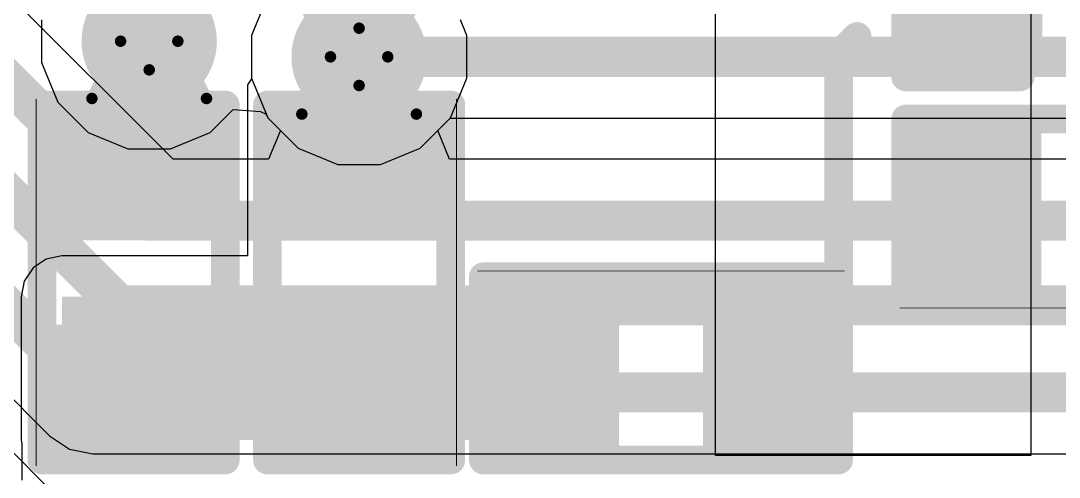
# Model space of a CAD drawing. Header units: inches. Extents: x -3 to 488, y -11 to 93.
# Drawn here: x 70.889 to 75.493, y 8.496 to 10.52 of the extents above; entities that cross this region are included whole.
import ezdxf

# ---------------------------------------------------------------- set-up
doc = ezdxf.new("R2010")
doc.units = ezdxf.units.IN
for name, color, linetype in [('Bottom Layer', 5, 'Continuous'), ('Drill Drawing', 1, 'Continuous'), ('Layer 1', 16, 'Continuous'), ('Layer 2', 76, 'Continuous'), ('Top Layer', 1, 'Continuous'), ('Top Overlay', 2, 'Continuous'), ('Top Paste', 8, 'Continuous'), ('Top Solder', 216, 'Continuous'), ('Via Holes', 16, 'Continuous')]:
    doc.layers.add(name, color=color, linetype=linetype)

msp = doc.modelspace()

# ---------------------------------------------------------------- hatches: boundary and pattern name
at = {"layer": 'Bottom Layer'}
h = msp.add_hatch(color=5, dxfattribs=at)
edge = h.paths.add_edge_path()
edge.add_arc((71.4585, 10.4298), 0.3, 0, 360)
h = msp.add_hatch(color=5, dxfattribs=at)
edge = h.paths.add_edge_path()
edge.add_arc((72.3892, 10.3605), 0.3, 0, 360)
at = {"layer": 'Layer 1'}
h = msp.add_hatch(color=16, dxfattribs=at)
edge = h.paths.add_edge_path()
edge.add_arc((71.4585, 10.4298), 0.3, 0, 360)
h = msp.add_hatch(color=16, dxfattribs=at)
edge = h.paths.add_edge_path()
edge.add_arc((72.3892, 10.3605), 0.3, 0, 360)
at = {"layer": 'Layer 2'}
h = msp.add_hatch(color=76, dxfattribs=at)
edge = h.paths.add_edge_path()
edge.add_arc((71.4585, 10.4298), 0.3, 0, 360)
h = msp.add_hatch(color=76, dxfattribs=at)
edge = h.paths.add_edge_path()
edge.add_arc((72.3892, 10.3605), 0.3, 0, 360)
at = {"layer": 'Top Layer'}
for points in [[(74.9013, 10.3605), (74.9013, 10.9955), (75.3585, 10.9955), (75.3585, 10.3605)], [(71.0717, 10.0584), (71.7067, 10.0584), (71.7067, 9.6012), (71.0717, 9.6012)], [(72.7067, 9.6012), (72.0717, 9.6012), (72.0717, 10.0584), (72.7067, 10.0584)], [(74.9013, 9.3605), (74.9013, 9.9955), (75.3585, 9.9955), (75.3585, 9.3605)], [(71.0717, 8.6614), (73.4862, 8.6614), (73.4862, 9.2964), (71.0717, 9.2964)], [(73.4862, 9.2964), (73.4862, 8.6614), (73.029, 8.6614), (73.029, 9.2964)], [(74.426, 9.2964), (74.426, 8.6614), (73.9688, 8.6614), (73.9688, 9.2964)], [(71.0717, 9.1186), (71.7067, 9.1186), (71.7067, 8.6614), (71.0717, 8.6614)], [(72.7067, 8.6614), (72.0717, 8.6614), (72.0717, 9.1186), (72.7067, 9.1186)]]:
    msp.add_hatch(color=1, dxfattribs=at).paths.add_polyline_path(points)
h = msp.add_hatch(color=1, dxfattribs=at)
edge = h.paths.add_edge_path()
edge.add_arc((71.4585, 10.4298), 0.3, 0, 360)
h = msp.add_hatch(color=1, dxfattribs=at)
edge = h.paths.add_edge_path()
edge.add_arc((72.3892, 10.3605), 0.3, 0, 360)
at = {"layer": 'Top Paste'}
for points in [[(74.9013, 10.3605), (74.9013, 10.9955), (75.3585, 10.9955), (75.3585, 10.3605)], [(71.0717, 10.0584), (71.7067, 10.0584), (71.7067, 9.6012), (71.0717, 9.6012)], [(72.7067, 9.6012), (72.0717, 9.6012), (72.0717, 10.0584), (72.7067, 10.0584)], [(74.9013, 9.3605), (74.9013, 9.9955), (75.3585, 9.9955), (75.3585, 9.3605)], [(73.4862, 9.2964), (73.4862, 8.6614), (73.029, 8.6614), (73.029, 9.2964)], [(74.426, 9.2964), (74.426, 8.6614), (73.9688, 8.6614), (73.9688, 9.2964)], [(71.0717, 9.1186), (71.7067, 9.1186), (71.7067, 8.6614), (71.0717, 8.6614)], [(72.7067, 8.6614), (72.0717, 8.6614), (72.0717, 9.1186), (72.7067, 9.1186)]]:
    msp.add_hatch(color=8, dxfattribs=at).paths.add_polyline_path(points)
at = {"layer": 'Top Solder'}
for points in [[(74.8413, 10.3005), (74.8413, 11.0555), (75.4185, 11.0555), (75.4185, 10.3005)], [(71.0167, 10.1134), (71.7617, 10.1134), (71.7617, 9.5462), (71.0167, 9.5462)], [(72.7617, 9.5462), (72.0167, 9.5462), (72.0167, 10.1134), (72.7617, 10.1134)], [(74.8463, 9.3055), (74.8463, 10.0505), (75.4135, 10.0505), (75.4135, 9.3055)], [(73.5412, 9.3514), (73.5412, 8.6064), (72.974, 8.6064), (72.974, 9.3514)], [(74.481, 9.3514), (74.481, 8.6064), (73.9138, 8.6064), (73.9138, 9.3514)], [(71.0167, 9.1736), (71.7617, 9.1736), (71.7617, 8.6064), (71.0167, 8.6064)], [(72.7617, 8.6064), (72.0167, 8.6064), (72.0167, 9.1736), (72.7617, 9.1736)]]:
    msp.add_hatch(color=216, dxfattribs=at).paths.add_polyline_path(points)
at = {"layer": 'Via Holes'}
h = msp.add_hatch(color=7, dxfattribs=at)
edge = h.paths.add_edge_path()
edge.add_arc((71.4585, 10.4298), 0.15, 0, 360)
h = msp.add_hatch(color=7, dxfattribs=at)
edge = h.paths.add_edge_path()
edge.add_arc((72.3892, 10.3605), 0.15, 0, 360)

# ---------------------------------------------------------------- linework, layer by layer
at = {"layer": 'Bottom Layer'}
for p, q in [((71.9842, 10.6312), (71.9114, 10.4556)), ((71.9114, 10.4556), (71.9114, 10.2655)), ((71.9114, 10.2655), (71.9842, 10.0899)), ((71.9842, 10.0899), (72.1186, 9.9555)), ((72.6599, 9.9555), (72.793, 10.0886)), ((72.793, 10.0886), (80.3017, 10.0886)), ((72.1186, 9.9555), (72.2942, 9.8827)), ((72.4843, 9.8827), (72.6599, 9.9555)), ((72.2942, 9.8827), (72.4843, 9.8827))]:
    msp.add_line(p, q, dxfattribs=at)
msp.add_lwpolyline([(72.3892, 10.3605, 0.1778, 0.1778, 0), (80.3017, 10.3605, 0.1778, 0.1778, 0)], format="xyseb", dxfattribs=at)
msp.add_lwpolyline([(72.3448, 10.3605, 0.0889, 0.0889, 1), (72.4337, 10.3605, 0.0889, 0.0889, 1)], format="xyseb", close=True, dxfattribs=at)
at = {"layer": 'Drill Drawing'}
for points in [[(71.2045, 10.6838, 0.0508, 0.0508, 0), (71.3315, 10.4298, 0.0508, 0.0508, 0)], [(71.5855, 10.4298, 0.0508, 0.0508, 0), (71.7125, 10.6838, 0.0508, 0.0508, 0)], [(72.1352, 10.6145, 0.0508, 0.0508, 0), (72.3892, 10.4875, 0.0508, 0.0508, 0)], [(72.1352, 10.6145, 0.0508, 0.0508, 0), (72.2622, 10.3605, 0.0508, 0.0508, 0)], [(72.3892, 10.4875, 0.0508, 0.0508, 0), (72.6432, 10.6145, 0.0508, 0.0508, 0)], [(72.5162, 10.3605, 0.0508, 0.0508, 0), (72.6432, 10.6145, 0.0508, 0.0508, 0)], [(71.2045, 10.1758, 0.0508, 0.0508, 0), (71.3315, 10.4298, 0.0508, 0.0508, 0)], [(71.5855, 10.4298, 0.0508, 0.0508, 0), (71.7125, 10.1758, 0.0508, 0.0508, 0)], [(72.1352, 10.1065, 0.0508, 0.0508, 0), (72.2622, 10.3605, 0.0508, 0.0508, 0)], [(72.5162, 10.3605, 0.0508, 0.0508, 0), (72.6432, 10.1065, 0.0508, 0.0508, 0)], [(71.2045, 10.1758, 0.0508, 0.0508, 0), (71.4585, 10.3028, 0.0508, 0.0508, 0)], [(71.4585, 10.3028, 0.0508, 0.0508, 0), (71.7125, 10.1758, 0.0508, 0.0508, 0)], [(72.1352, 10.1065, 0.0508, 0.0508, 0), (72.3892, 10.2335, 0.0508, 0.0508, 0)], [(72.3892, 10.2335, 0.0508, 0.0508, 0), (72.6432, 10.1065, 0.0508, 0.0508, 0)]]:
    msp.add_lwpolyline(points, format="xyseb", dxfattribs=at)
for points in [[(72.3765, 10.4875, 0.0254, 0.0254, 1), (72.4019, 10.4875, 0.0254, 0.0254, 1)], [(72.3765, 10.4875, 0.0254, 0.0254, 1), (72.4019, 10.4875, 0.0254, 0.0254, 1)], [(71.3188, 10.4298, 0.0254, 0.0254, 1), (71.3442, 10.4298, 0.0254, 0.0254, 1)], [(71.3188, 10.4298, 0.0254, 0.0254, 1), (71.3442, 10.4298, 0.0254, 0.0254, 1)], [(71.5728, 10.4298, 0.0254, 0.0254, 1), (71.5982, 10.4298, 0.0254, 0.0254, 1)], [(71.5728, 10.4298, 0.0254, 0.0254, 1), (71.5982, 10.4298, 0.0254, 0.0254, 1)], [(72.2495, 10.3605, 0.0254, 0.0254, 1), (72.2749, 10.3605, 0.0254, 0.0254, 1)], [(72.2495, 10.3605, 0.0254, 0.0254, 1), (72.2749, 10.3605, 0.0254, 0.0254, 1)], [(72.5035, 10.3605, 0.0254, 0.0254, 1), (72.5289, 10.3605, 0.0254, 0.0254, 1)], [(72.5035, 10.3605, 0.0254, 0.0254, 1), (72.5289, 10.3605, 0.0254, 0.0254, 1)], [(71.4458, 10.3028, 0.0254, 0.0254, 1), (71.4712, 10.3028, 0.0254, 0.0254, 1)], [(71.4458, 10.3028, 0.0254, 0.0254, 1), (71.4712, 10.3028, 0.0254, 0.0254, 1)], [(72.3765, 10.2335, 0.0254, 0.0254, 1), (72.4019, 10.2335, 0.0254, 0.0254, 1)], [(72.3765, 10.2335, 0.0254, 0.0254, 1), (72.4019, 10.2335, 0.0254, 0.0254, 1)], [(71.1918, 10.1758, 0.0254, 0.0254, 1), (71.2172, 10.1758, 0.0254, 0.0254, 1)], [(71.1918, 10.1758, 0.0254, 0.0254, 1), (71.2172, 10.1758, 0.0254, 0.0254, 1)], [(71.6998, 10.1758, 0.0254, 0.0254, 1), (71.7252, 10.1758, 0.0254, 0.0254, 1)], [(71.6998, 10.1758, 0.0254, 0.0254, 1), (71.7252, 10.1758, 0.0254, 0.0254, 1)], [(72.1225, 10.1065, 0.0254, 0.0254, 1), (72.1479, 10.1065, 0.0254, 0.0254, 1)], [(72.1225, 10.1065, 0.0254, 0.0254, 1), (72.1479, 10.1065, 0.0254, 0.0254, 1)], [(72.6305, 10.1065, 0.0254, 0.0254, 1), (72.6559, 10.1065, 0.0254, 0.0254, 1)], [(72.6305, 10.1065, 0.0254, 0.0254, 1), (72.6559, 10.1065, 0.0254, 0.0254, 1)]]:
    msp.add_lwpolyline(points, format="xyseb", close=True, dxfattribs=at)
at = {"layer": 'Layer 1'}
for p, q in [((72.7421, 6.7178), (60.5509, 18.909)), ((63.9648, 15.7318), (71.0165, 8.6801)), ((71.5652, 9.9063), (69.6872, 11.7843)), ((71.9842, 10.6312), (71.9114, 10.4556)), ((72.867, 10.4556), (72.8385, 10.5243)), ((71.9114, 10.4556), (71.9114, 10.2655)), ((72.867, 10.2655), (72.867, 10.4556)), ((71.9114, 10.2655), (71.9842, 10.0899)), ((72.7943, 10.0899), (72.867, 10.2655)), ((71.9842, 10.0899), (72.0407, 10.0333)), ((72.7377, 10.0333), (72.7943, 10.0899)), ((72.0407, 10.0333), (71.9881, 9.9063)), ((72.7903, 9.9063), (72.7377, 10.0333)), ((71.9881, 9.9063), (71.5652, 9.9063)), ((80.8514, 9.9063), (72.7903, 9.9063)), ((71.0165, 8.6801), (71.0165, 8.6801)), ((71.0165, 8.6801), (71.1047, 8.6211)), ((71.1047, 8.6211), (71.2088, 8.6005)), ((71.2088, 8.6005), (86.5888, 8.6005))]:
    msp.add_line(p, q, dxfattribs=at)
for points in [[(64.1571, 15.9241, 0.1778, 0.1778, 0), (71.2088, 8.8724, 0.1778, 0.1778, 0)], [(64.7921, 15.792, 0.1778, 0.1778, 0), (71.3257, 9.2583, 0.1778, 0.1778, 0)], [(68.1781, 12.9089, 0.1778, 0.1778, 0), (71.4525, 9.6344, 0.1778, 0.1778, 0)], [(71.4525, 9.6344, 0.1778, 0.1778, 0), (97.4064, 9.6344, 0.1778, 0.1778, 0)], [(71.3257, 9.2583, 0.1778, 0.1778, 0), (97.8318, 9.2583, 0.1778, 0.1778, 0)], [(71.2088, 8.8724, 0.1778, 0.1778, 0), (97.9487, 8.8724, 0.1778, 0.1778, 0)]]:
    msp.add_lwpolyline(points, format="xyseb", dxfattribs=at)
for points in [[(71.4081, 9.6344, 0.0889, 0.0889, 1), (71.497, 9.6344, 0.0889, 0.0889, 1)], [(71.4081, 9.6344, 0.0889, 0.0889, 1), (71.497, 9.6344, 0.0889, 0.0889, 1)], [(71.2812, 9.2583, 0.0889, 0.0889, 1), (71.3701, 9.2583, 0.0889, 0.0889, 1)], [(71.2812, 9.2583, 0.0889, 0.0889, 1), (71.3701, 9.2583, 0.0889, 0.0889, 1)], [(71.1643, 8.8724, 0.0889, 0.0889, 1), (71.2532, 8.8724, 0.0889, 0.0889, 1)], [(71.1643, 8.8724, 0.0889, 0.0889, 1), (71.2532, 8.8724, 0.0889, 0.0889, 1)]]:
    msp.add_lwpolyline(points, format="xyseb", close=True, dxfattribs=at)
at = {"layer": 'Layer 2'}
for p, q in [((70.9807, 10.5249), (70.9807, 10.3348)), ((72.867, 10.4556), (72.8385, 10.5243)), ((72.867, 10.2655), (72.867, 10.4556)), ((70.9807, 10.3348), (71.0535, 10.1592)), ((72.7943, 10.0899), (72.867, 10.2655)), ((71.0535, 10.1592), (71.1879, 10.0248)), ((71.7292, 10.0248), (71.8313, 10.1269)), ((71.8313, 10.1269), (71.9523, 10.1182)), ((71.9523, 10.1182), (71.9771, 10.1068)), ((71.9771, 10.1068), (71.9842, 10.0899)), ((71.9842, 10.0899), (72.1186, 9.9555)), ((72.6599, 9.9555), (72.7943, 10.0899)), ((71.1879, 10.0248), (71.3635, 9.952)), ((71.5536, 9.952), (71.7292, 10.0248)), ((71.3635, 9.952), (71.5536, 9.952)), ((72.1186, 9.9555), (72.2942, 9.8827)), ((72.4843, 9.8827), (72.6599, 9.9555)), ((72.2942, 9.8827), (72.4843, 9.8827))]:
    msp.add_line(p, q, dxfattribs=at)
at = {"layer": 'Top Layer'}
for p, q in [((75.3674, 14.4878), (75.3674, 8.593)), ((73.9688, 8.593), (73.9688, 10.8148)), ((71.9842, 10.6312), (71.9114, 10.4556)), ((71.9114, 10.4556), (71.9114, 10.2655)), ((71.9122, 10.2636), (71.8939, 10.2362)), ((71.8939, 10.2362), (71.8939, 10.2362)), ((71.8939, 10.2362), (71.8939, 9.4777)), ((71.9114, 10.2655), (71.9122, 10.2636)), ((71.0023, 9.4639), (70.9435, 9.4246)), ((71.0717, 9.4777), (71.0023, 9.4639)), ((71.8939, 9.4777), (71.0717, 9.4777)), ((70.9435, 9.4246), (70.9042, 9.3658)), ((70.9042, 9.3658), (70.8904, 9.2964)), ((70.8904, 9.2964), (70.8904, 8.6614)), ((70.8904, 8.6614), (70.8939, 8.6439)), ((70.8939, 8.6439), (70.8939, 8.4836)), ((75.3674, 8.593), (73.9688, 8.593))]:
    msp.add_line(p, q, dxfattribs=at)
for points in [[(71.4585, 9.8991, 0.1778, 0.1778, 0), (71.4585, 10.4298, 0.1778, 0.1778, 0)], [(72.3892, 9.8298, 0.1778, 0.1778, 0), (72.3892, 10.3605, 0.1778, 0.1778, 0)], [(71.3892, 9.8298, 0.1778, 0.1778, 0), (71.4585, 9.8991, 0.1778, 0.1778, 0)]]:
    msp.add_lwpolyline(points, format="xyseb", dxfattribs=at)
for points in [[(71.4141, 10.4298, 0.0889, 0.0889, 1), (71.503, 10.4298, 0.0889, 0.0889, 1)], [(72.3448, 10.3605, 0.0889, 0.0889, 1), (72.4337, 10.3605, 0.0889, 0.0889, 1)], [(71.4141, 9.8991, 0.0889, 0.0889, 1), (71.503, 9.8991, 0.0889, 0.0889, 1)], [(71.4141, 9.8991, 0.0889, 0.0889, 1), (71.503, 9.8991, 0.0889, 0.0889, 1)], [(71.3448, 9.8298, 0.0889, 0.0889, 1), (71.4337, 9.8298, 0.0889, 0.0889, 1)], [(72.3448, 9.8298, 0.0889, 0.0889, 1), (72.4337, 9.8298, 0.0889, 0.0889, 1)]]:
    msp.add_lwpolyline(points, format="xyseb", close=True, dxfattribs=at)
at = {"layer": 'Top Overlay'}
for points in [[(74.8124, 10.2716, 0.127, 0.127, 0), (74.8124, 11.0844, 0.127, 0.127, 0)], [(74.5149, 10.3687, 0.127, 0.127, 0), (74.5971, 10.4509, 0.127, 0.127, 0)], [(74.5149, 9.3853, 0.127, 0.127, 0), (74.5149, 10.3687, 0.127, 0.127, 0)], [(74.8124, 10.2716, 0.127, 0.127, 0), (75.3204, 10.2716, 0.127, 0.127, 0)], [(70.9828, 10.1473, 0.127, 0.127, 0), (71.7956, 10.1473, 0.127, 0.127, 0)], [(70.9828, 8.5725, 0.127, 0.127, 0), (70.9828, 10.1473, 0.127, 0.127, 0)], [(71.7956, 8.5725, 0.127, 0.127, 0), (71.7956, 10.1473, 0.127, 0.127, 0)], [(71.9828, 10.1473, 0.127, 0.127, 0), (72.7956, 10.1473, 0.127, 0.127, 0)], [(71.9828, 8.5725, 0.127, 0.127, 0), (71.9828, 10.1473, 0.127, 0.127, 0)], [(72.7956, 8.5725, 0.127, 0.127, 0), (72.7956, 10.1473, 0.127, 0.127, 0)], [(70.9574, 8.5471, 0.00323, 0.00323, 0), (70.9574, 10.1727, 0.00323, 0.00323, 0)], [(72.821, 8.5471, 0.00323, 0.00323, 0), (72.821, 10.1727, 0.00323, 0.00323, 0)], [(74.8124, 9.2716, 0.127, 0.127, 0), (74.8124, 10.0844, 0.127, 0.127, 0)], [(74.8124, 10.0844, 0.127, 0.127, 0), (76.3872, 10.0844, 0.127, 0.127, 0)], [(72.9401, 9.3853, 0.127, 0.127, 0), (74.5149, 9.3853, 0.127, 0.127, 0)], [(72.9401, 8.5725, 0.127, 0.127, 0), (72.9401, 9.3853, 0.127, 0.127, 0)], [(74.5149, 8.5725, 0.127, 0.127, 0), (74.5149, 9.3853, 0.127, 0.127, 0)], [(72.9147, 9.4107, 0.00323, 0.00323, 0), (74.5403, 9.4107, 0.00323, 0.00323, 0)], [(74.8124, 9.2716, 0.127, 0.127, 0), (76.3872, 9.2716, 0.127, 0.127, 0)], [(74.787, 9.2462, 0.00323, 0.00323, 0), (76.4126, 9.2462, 0.00323, 0.00323, 0)], [(70.9828, 8.5725, 0.127, 0.127, 0), (71.7956, 8.5725, 0.127, 0.127, 0)], [(71.9828, 8.5725, 0.127, 0.127, 0), (72.7956, 8.5725, 0.127, 0.127, 0)], [(72.9401, 8.5725, 0.127, 0.127, 0), (74.5149, 8.5725, 0.127, 0.127, 0)]]:
    msp.add_lwpolyline(points, format="xyseb", dxfattribs=at)
for points in [[(74.5654, 10.4509, 0.0635, 0.0635, 1), (74.6289, 10.4509, 0.0635, 0.0635, 1)], [(74.4832, 10.3687, 0.0635, 0.0635, 1), (74.5467, 10.3687, 0.0635, 0.0635, 1)], [(74.4832, 10.3687, 0.0635, 0.0635, 1), (74.5467, 10.3687, 0.0635, 0.0635, 1)], [(74.7806, 10.2716, 0.0635, 0.0635, 1), (74.8441, 10.2716, 0.0635, 0.0635, 1)], [(74.7806, 10.2716, 0.0635, 0.0635, 1), (74.8441, 10.2716, 0.0635, 0.0635, 1)], [(75.2886, 10.2716, 0.0635, 0.0635, 1), (75.3521, 10.2716, 0.0635, 0.0635, 1)], [(70.9511, 10.1473, 0.0635, 0.0635, 1), (71.0146, 10.1473, 0.0635, 0.0635, 1)], [(70.9511, 10.1473, 0.0635, 0.0635, 1), (71.0146, 10.1473, 0.0635, 0.0635, 1)], [(71.7639, 10.1473, 0.0635, 0.0635, 1), (71.8274, 10.1473, 0.0635, 0.0635, 1)], [(71.7639, 10.1473, 0.0635, 0.0635, 1), (71.8274, 10.1473, 0.0635, 0.0635, 1)], [(71.9511, 10.1473, 0.0635, 0.0635, 1), (72.0146, 10.1473, 0.0635, 0.0635, 1)], [(71.9511, 10.1473, 0.0635, 0.0635, 1), (72.0146, 10.1473, 0.0635, 0.0635, 1)], [(72.7639, 10.1473, 0.0635, 0.0635, 1), (72.8274, 10.1473, 0.0635, 0.0635, 1)], [(72.7639, 10.1473, 0.0635, 0.0635, 1), (72.8274, 10.1473, 0.0635, 0.0635, 1)], [(70.9566, 10.1727, 0.00161, 0.00161, 1), (70.9582, 10.1727, 0.00161, 0.00161, 1)], [(72.8202, 10.1727, 0.00161, 0.00161, 1), (72.8218, 10.1727, 0.00161, 0.00161, 1)], [(74.7806, 10.0844, 0.0635, 0.0635, 1), (74.8441, 10.0844, 0.0635, 0.0635, 1)], [(74.7806, 10.0844, 0.0635, 0.0635, 1), (74.8441, 10.0844, 0.0635, 0.0635, 1)], [(72.9084, 9.3853, 0.0635, 0.0635, 1), (72.9719, 9.3853, 0.0635, 0.0635, 1)], [(72.9084, 9.3853, 0.0635, 0.0635, 1), (72.9719, 9.3853, 0.0635, 0.0635, 1)], [(74.4832, 9.3853, 0.0635, 0.0635, 1), (74.5467, 9.3853, 0.0635, 0.0635, 1)], [(74.4832, 9.3853, 0.0635, 0.0635, 1), (74.5467, 9.3853, 0.0635, 0.0635, 1)], [(74.4832, 9.3853, 0.0635, 0.0635, 1), (74.5467, 9.3853, 0.0635, 0.0635, 1)], [(72.9139, 9.4107, 0.00161, 0.00161, 1), (72.9155, 9.4107, 0.00161, 0.00161, 1)], [(74.5395, 9.4107, 0.00161, 0.00161, 1), (74.5411, 9.4107, 0.00161, 0.00161, 1)], [(74.7806, 9.2716, 0.0635, 0.0635, 1), (74.8441, 9.2716, 0.0635, 0.0635, 1)], [(74.7806, 9.2716, 0.0635, 0.0635, 1), (74.8441, 9.2716, 0.0635, 0.0635, 1)], [(74.7862, 9.2462, 0.00161, 0.00161, 1), (74.7878, 9.2462, 0.00161, 0.00161, 1)], [(70.9511, 8.5725, 0.0635, 0.0635, 1), (71.0146, 8.5725, 0.0635, 0.0635, 1)], [(70.9511, 8.5725, 0.0635, 0.0635, 1), (71.0146, 8.5725, 0.0635, 0.0635, 1)], [(71.7639, 8.5725, 0.0635, 0.0635, 1), (71.8274, 8.5725, 0.0635, 0.0635, 1)], [(71.7639, 8.5725, 0.0635, 0.0635, 1), (71.8274, 8.5725, 0.0635, 0.0635, 1)], [(71.9511, 8.5725, 0.0635, 0.0635, 1), (72.0146, 8.5725, 0.0635, 0.0635, 1)], [(71.9511, 8.5725, 0.0635, 0.0635, 1), (72.0146, 8.5725, 0.0635, 0.0635, 1)], [(72.7639, 8.5725, 0.0635, 0.0635, 1), (72.8274, 8.5725, 0.0635, 0.0635, 1)], [(72.7639, 8.5725, 0.0635, 0.0635, 1), (72.8274, 8.5725, 0.0635, 0.0635, 1)], [(72.9084, 8.5725, 0.0635, 0.0635, 1), (72.9719, 8.5725, 0.0635, 0.0635, 1)], [(72.9084, 8.5725, 0.0635, 0.0635, 1), (72.9719, 8.5725, 0.0635, 0.0635, 1)], [(74.4832, 8.5725, 0.0635, 0.0635, 1), (74.5467, 8.5725, 0.0635, 0.0635, 1)], [(74.4832, 8.5725, 0.0635, 0.0635, 1), (74.5467, 8.5725, 0.0635, 0.0635, 1)], [(70.9566, 8.5471, 0.00161, 0.00161, 1), (70.9582, 8.5471, 0.00161, 0.00161, 1)], [(72.8202, 8.5471, 0.00161, 0.00161, 1), (72.8218, 8.5471, 0.00161, 0.00161, 1)]]:
    msp.add_lwpolyline(points, format="xyseb", close=True, dxfattribs=at)

doc.saveas('drawing.dxf')
